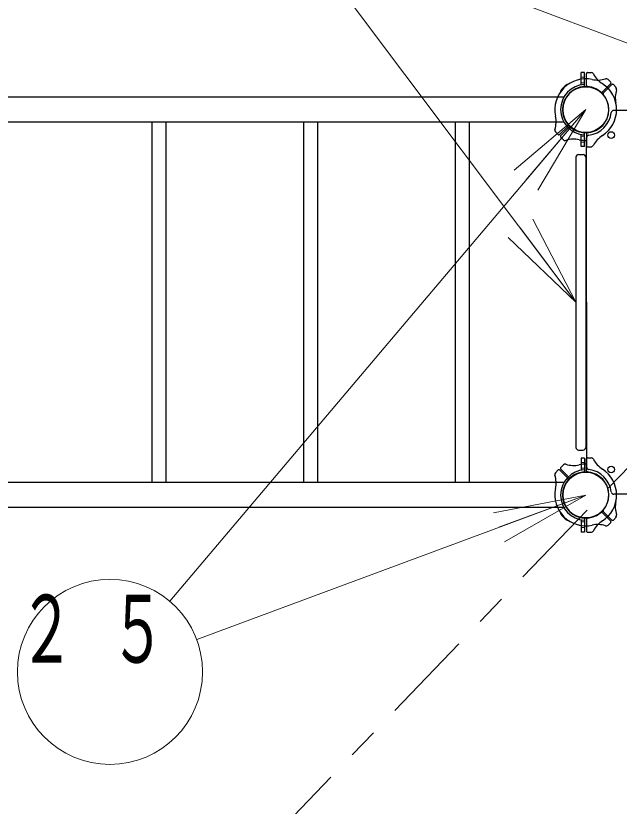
# Model space of a CAD drawing. Units: millimetres on the paper, scale 1:60. Extents: x -571 to 0, y -594 to 267.
# Drawn here: x -316.62 to -297.07, y 151.07 to 176.7 of the extents above; entities that cross this region are included whole.
import ezdxf

# ---------------------------------------------------------------- set-up
doc = ezdxf.new("R2010")
doc.units = ezdxf.units.MM
doc.linetypes.add('USER1', pattern=[4.5, 2.5, -2])
doc.linetypes.add('USER2', pattern=[6, 3, -1, 1, -1])
doc.layers.add('1_60', color=7, linetype='Continuous', lineweight=25)
doc.styles.add('ＭＳ ゴシック', font='')
doc.styles.get('ＭＳ ゴシック').set_extended_font_data('MS Gothic')

msp = doc.modelspace()

# ---------------------------------------------------------------- linework, layer by layer
at = {"layer": '1_60', "lineweight": 13}
for p, q in [((-291.901, 173.976), (-305.105, 178.939)), ((-298.468, 167.409), (-306.113, 177.595)), ((-298.151, 173.659), (-311.634, 157.712)), ((-300.47, 171.691), (-298.151, 173.659)), ((-298.151, 173.659), (-300.088, 171.368)), ((-298.151, 173.659), (-299.707, 171.046)), ((-299.869, 170.109), (-298.468, 167.409)), ((-298.468, 167.409), (-300.269, 169.809)), ((-298.468, 167.409), (-300.669, 169.509)), ((-298.151, 161.159), (-310.759, 156.468)), ((-301.138, 160.582), (-298.151, 161.159)), ((-298.151, 161.159), (-300.963, 160.113)), ((-298.151, 161.159), (-300.789, 159.644))]:
    msp.add_line(p, q, dxfattribs=at)
at = {"layer": '1_60', "color": 40}
for p, q in [((-298.294, 174.466), (-298.294, 174.859)), ((-298.194, 174.859), (-298.294, 174.859)), ((-298.294, 174.466), (-298.294, 174.859)), ((-298.194, 174.859), (-298.294, 174.859)), ((-298.194, 174.408), (-298.194, 174.859)), ((-298.194, 174.408), (-298.194, 174.859)), ((-298.857, 174.064), (-334.947, 174.064)), ((-298.857, 173.254), (-334.947, 173.254)), ((-312.212, 173.254), (-312.212, 161.564)), ((-311.758, 173.254), (-311.758, 161.564)), ((-307.295, 173.254), (-307.295, 161.564)), ((-306.842, 173.254), (-306.842, 161.564)), ((-302.378, 173.254), (-302.378, 161.564)), ((-301.925, 173.254), (-301.925, 161.564)), ((-298.294, 172.459), (-298.294, 172.853)), ((-298.294, 172.459), (-298.294, 172.853)), ((-298.194, 172.459), (-298.194, 172.91)), ((-298.194, 172.459), (-298.194, 172.91)), ((-298.194, 172.459), (-298.294, 172.459)), ((-298.194, 172.459), (-298.294, 172.459)), ((-298.194, 162.359), (-298.294, 162.359)), ((-298.294, 162.359), (-298.294, 161.965)), ((-298.194, 162.359), (-298.294, 162.359)), ((-298.294, 162.359), (-298.294, 161.965)), ((-298.194, 162.359), (-298.194, 161.908)), ((-298.194, 162.359), (-298.194, 161.908)), ((-298.857, 161.564), (-334.947, 161.564)), ((-298.857, 160.754), (-334.947, 160.754)), ((-298.294, 160.353), (-298.294, 159.959)), ((-298.294, 160.353), (-298.294, 159.959)), ((-298.194, 160.411), (-298.194, 159.959)), ((-298.194, 160.411), (-298.194, 159.959)), ((-298.194, 159.959), (-298.294, 159.959)), ((-298.194, 159.959), (-298.294, 159.959))]:
    msp.add_line(p, q, dxfattribs=at)
at = {"layer": '1_60', "color": 2}
for p, q in [((-298.092, 174.866), (-297.961, 174.862)), ((-298.092, 174.866), (-297.961, 174.862)), ((-298.126, 174.441), (-298.126, 174.833)), ((-298.126, 174.441), (-298.126, 174.833)), ((-297.34, 174.555), (-297.436, 174.644)), ((-297.617, 174.229), (-297.339, 174.507)), ((-297.581, 174.194), (-297.304, 174.472)), ((-297.256, 174.471), (-297.166, 174.375)), ((-298.722, 173.125), (-298.999, 172.847)), ((-298.686, 173.089), (-298.964, 172.812)), ((-299.047, 172.848), (-299.13, 172.937)), ((-298.126, 172.878), (-298.126, 172.485)), ((-298.126, 172.878), (-298.126, 172.485)), ((-298.963, 172.764), (-298.874, 172.681)), ((-298.088, 172.452), (-297.961, 172.457)), ((-298.088, 172.452), (-297.961, 172.457)), ((-298.126, 161.94), (-298.126, 162.333)), ((-298.126, 161.94), (-298.126, 162.333)), ((-298.088, 162.366), (-297.961, 162.362)), ((-298.088, 162.366), (-297.961, 162.362)), ((-298.963, 162.055), (-298.874, 162.137)), ((-299.047, 161.971), (-299.13, 161.882)), ((-298.722, 161.694), (-298.999, 161.971)), ((-298.686, 161.729), (-298.964, 162.007)), ((-297.617, 160.589), (-297.339, 160.311)), ((-297.581, 160.624), (-297.304, 160.347)), ((-298.126, 160.378), (-298.126, 159.985)), ((-298.126, 160.378), (-298.126, 159.985)), ((-297.34, 160.263), (-297.436, 160.174)), ((-297.256, 160.348), (-297.166, 160.443)), ((-298.092, 159.952), (-297.961, 159.957)), ((-298.092, 159.952), (-297.961, 159.957))]:
    msp.add_line(p, q, dxfattribs=at)
at = {"layer": '1_60', "color": 40, "linetype": 'USER1', "lineweight": 13}
for p, q in [((-298.194, 174.709), (-298.294, 174.709)), ((-298.194, 174.709), (-298.294, 174.709)), ((-298.194, 174.526), (-298.294, 174.526)), ((-298.194, 174.526), (-298.294, 174.526)), ((-298.194, 172.793), (-298.294, 172.793)), ((-298.194, 172.793), (-298.294, 172.793)), ((-298.194, 162.026), (-298.294, 162.026)), ((-298.194, 162.026), (-298.294, 162.026)), ((-298.194, 160.292), (-298.294, 160.292)), ((-298.194, 160.292), (-298.294, 160.292)), ((-298.194, 160.109), (-298.294, 160.109)), ((-298.194, 160.109), (-298.294, 160.109))]:
    msp.add_line(p, q, dxfattribs=at)
at = {"layer": '1_60'}
for p, q in [((-298.731, 174.474), (-298.733, 174.476)), ((-298.967, 174.239), (-298.968, 174.241)), ((-312.212, 173.254), (-312.212, 161.564)), ((-311.758, 173.254), (-311.758, 161.564)), ((-306.842, 173.254), (-306.842, 161.564)), ((-302.378, 173.254), (-302.378, 161.564)), ((-298.468, 172.118), (-298.468, 162.701)), ((-298.385, 172.201), (-298.235, 172.201)), ((-298.151, 172.118), (-298.151, 162.701)), ((-298.385, 162.617), (-298.235, 162.617)), ((-298.967, 160.58), (-298.968, 160.578)), ((-298.731, 160.344), (-298.733, 160.342))]:
    msp.add_line(p, q, dxfattribs=at)
at = {"layer": '1_60', "linetype": 'USER2', "lineweight": 13}
msp.add_line((-285.651, 173.659), (-308.781, 149.539), dxfattribs=at)
at = {"layer": '1_60', "color": 4}
for p, q in [((-291.901, 173.634), (-297.241, 173.634)), ((-298.126, 167.409), (-298.126, 172.749)), ((-298.126, 167.409), (-298.126, 162.069)), ((-291.901, 161.184), (-297.241, 161.184))]:
    msp.add_line(p, q, dxfattribs=at)
at = {"layer": '1_60', "linetype": 'USER1', "lineweight": 13}
for p, q in [((-298.194, 172.609), (-298.294, 172.609)), ((-298.194, 172.609), (-298.294, 172.609)), ((-298.194, 162.209), (-298.294, 162.209)), ((-298.194, 162.209), (-298.294, 162.209))]:
    msp.add_line(p, q, dxfattribs=at)
at = {"layer": '1_60'}
for centre, radius in [((-298.151, 173.659), 0.743), ((-297.327, 172.834), 0.108), ((-297.327, 161.984), 0.108), ((-298.151, 161.159), 0.743)]:
    msp.add_circle(centre, radius, dxfattribs=at)
at = {"layer": '1_60', "lineweight": 13}
msp.add_circle((-313.571, 155.422), 3, dxfattribs=at)
at = {"layer": '1_60', "color": 2}
for centre, radius, start, end in [((-298.093, 174.833), 0.0333, 88, 180), ((-298.093, 174.833), 0.0333, 88, 180), ((-297.974, 174.779), 0.0833, 27.4588, 88), ((-297.974, 174.779), 0.0833, 27.4588, 88), ((-298.151, 173.659), 1, 77.7272, 135), ((-297.762, 175.451), 0.833, 257.7272, 287.5412), ((-297.16, 175.202), 0.833, 207.4588, 237.2728), ((-297.16, 175.202), 0.833, 207.4588, 237.2728), ((-297.485, 174.577), 0.0833, 47, 107.5412), ((-298.151, 173.659), 1, 135, 192.2728), ((-298.151, 173.659), 0.75, 49.2707, 135), ((-298.093, 174.441), 0.0333, 180, 265.7293), ((-298.093, 174.441), 0.0333, 180, 265.7293), ((-298.151, 173.659), 0.75, 0, 85.7293), ((-298.151, 173.659), 0.75, 0, 85.7293), ((-298.151, 173.659), 1, 0, 57.2728), ((-298.151, 173.659), 1, 0, 57.2728), ((-297.363, 174.531), 0.0333, 315, 47), ((-297.28, 174.448), 0.0333, 43, 135), ((-297.234, 174.325), 0.0833, 342.4588, 43), ((-298.151, 173.659), 0.75, 135, 220.7293), ((-297.64, 174.253), 0.0333, 229.2707, 315), ((-298.151, 173.659), 0.75, 315, 40.7293), ((-297.558, 174.17), 0.0333, 135, 220.7293), ((-296.36, 174.049), 0.833, 162.4588, 192.2728), ((-298.151, 173.659), 1, 358.5675, 12.2728), ((-298.151, 173.659), 0.75, 274.2707, 0), ((-298.151, 173.659), 0.75, 274.2707, 0), ((-298.151, 173.659), 1, 302.7272, 0), ((-298.151, 173.659), 1, 302.7272, 0), ((-299.943, 173.27), 0.833, 342.4588, 12.2728), ((-298.745, 173.148), 0.0333, 315, 40.7293), ((-298.663, 173.066), 0.0333, 49.2707, 135), ((-298.151, 173.659), 0.75, 229.2707, 315), ((-299.069, 172.993), 0.0833, 162.4588, 223), ((-299.023, 172.871), 0.0333, 223, 315), ((-298.94, 172.788), 0.0333, 135, 227), ((-298.093, 172.878), 0.0333, 94.2707, 180), ((-298.093, 172.878), 0.0333, 94.2707, 180), ((-297.16, 172.117), 0.833, 122.7272, 152.5412), ((-297.16, 172.117), 0.833, 122.7272, 152.5412), ((-298.817, 172.742), 0.0833, 227, 287.5412), ((-298.541, 171.868), 0.833, 77.7272, 107.5412), ((-298.151, 173.659), 1, 257.7272, 271.4325), ((-298.093, 172.485), 0.0333, 180, 272), ((-298.093, 172.485), 0.0333, 180, 272), ((-297.974, 172.54), 0.0833, 272, 332.5412), ((-297.974, 172.54), 0.0833, 272, 332.5412), ((-298.093, 162.333), 0.0333, 88, 180), ((-298.093, 162.333), 0.0333, 88, 180), ((-297.974, 162.279), 0.0833, 27.4588, 88), ((-297.974, 162.279), 0.0833, 27.4588, 88), ((-297.16, 162.701), 0.833, 207.4588, 237.2728), ((-297.16, 162.701), 0.833, 207.4588, 237.2728), ((-298.94, 162.03), 0.0333, 133, 225), ((-298.817, 162.076), 0.0833, 72.4588, 133), ((-298.541, 162.951), 0.833, 252.4588, 282.2728), ((-298.151, 161.159), 1, 88.5675, 102.2728), ((-299.069, 161.825), 0.0833, 137, 197.5412), ((-299.943, 161.549), 0.833, 347.7272, 17.5412), ((-299.023, 161.948), 0.0333, 45, 137), ((-298.151, 161.159), 0.75, 45, 130.7293), ((-298.093, 161.94), 0.0333, 180, 265.7293), ((-298.093, 161.94), 0.0333, 180, 265.7293), ((-298.151, 161.159), 0.75, 0, 85.7293), ((-298.151, 161.159), 0.75, 0, 85.7293), ((-298.151, 161.159), 1, 0, 57.2728), ((-298.151, 161.159), 1, 0, 57.2728), ((-298.151, 161.159), 0.75, 139.2707, 225), ((-298.745, 161.67), 0.0333, 319.2707, 45), ((-298.663, 161.753), 0.0333, 225, 310.7293), ((-298.151, 161.159), 0.75, 319.2707, 45), ((-298.151, 161.159), 1, 167.7272, 225), ((-298.151, 161.159), 0.75, 274.2707, 0), ((-298.151, 161.159), 0.75, 274.2707, 0), ((-298.151, 161.159), 1, 302.7272, 0), ((-298.151, 161.159), 1, 302.7272, 0), ((-298.151, 161.159), 1, 347.7272, 1.4325), ((-296.36, 160.769), 0.833, 167.7272, 197.5412), ((-298.151, 161.159), 0.75, 225, 310.7293), ((-297.64, 160.565), 0.0333, 45, 130.7293), ((-297.558, 160.648), 0.0333, 139.2707, 225), ((-297.234, 160.493), 0.0833, 317, 17.5412), ((-298.151, 161.159), 1, 225, 282.2728), ((-298.093, 160.378), 0.0333, 94.2707, 180), ((-298.093, 160.378), 0.0333, 94.2707, 180), ((-297.16, 159.617), 0.833, 122.7272, 152.5412), ((-297.16, 159.617), 0.833, 122.7272, 152.5412), ((-297.363, 160.288), 0.0333, 313, 45), ((-297.28, 160.37), 0.0333, 225, 317), ((-298.093, 159.985), 0.0333, 180, 272), ((-298.093, 159.985), 0.0333, 180, 272), ((-297.974, 160.039), 0.0833, 272, 332.5412), ((-297.974, 160.039), 0.0833, 272, 332.5412), ((-297.762, 159.368), 0.833, 72.4588, 102.2728), ((-297.485, 160.242), 0.0833, 252.4588, 313)]:
    msp.add_arc(centre, radius, start, end, dxfattribs=at)
at = {"layer": '1_60'}
for centre, radius, start, end in [((-298.151, 173.659), 1.017, 135, 143.6269), ((-298.151, 173.659), 1.017, 126.3731, 135), ((-298.745, 174.465), 0.0167, 45, 126.3731), ((-298.957, 174.252), 0.0167, 143.6269, 225), ((-298.151, 173.659), 0.833, 276.7872, 353.2128), ((-298.385, 172.118), 0.0833, 90, 180), ((-298.235, 172.118), 0.0833, 0, 90), ((-298.385, 162.701), 0.0833, 180, 270), ((-298.235, 162.701), 0.0833, 270, 0), ((-298.151, 161.159), 0.833, 6.7872, 83.2128), ((-298.957, 160.566), 0.0167, 135, 216.3731), ((-298.151, 161.159), 1.017, 216.3731, 225), ((-298.151, 161.159), 1.017, 225, 233.6269), ((-298.745, 160.354), 0.0167, 233.6269, 315)]:
    msp.add_arc(centre, radius, start, end, dxfattribs=at)
at = {"layer": '1_60', "color": 40}
for centre, radius, start, end in [((-298.144, 173.659), 0.82, 93.4958, 266.5042), ((-298.144, 173.659), 0.82, 93.4958, 266.5042), ((-298.144, 173.659), 0.75, 93.8226, 266.1775), ((-298.144, 173.659), 0.75, 93.8226, 266.1775), ((-298.144, 161.159), 0.82, 93.4958, 266.5042), ((-298.144, 161.159), 0.82, 93.4958, 266.5042), ((-298.144, 161.159), 0.75, 93.8226, 266.1775), ((-298.144, 161.159), 0.75, 93.8226, 266.1775)]:
    msp.add_arc(centre, radius, start, end, dxfattribs=at)
at = {"layer": '1_60', "color": 4}
for centre, start, end in [((-297.241, 173.551), 90, 173.2128), ((-298.043, 172.749), 96.7872, 180), ((-298.043, 162.069), 180, 263.2128), ((-297.241, 161.267), 186.7872, 270)]:
    msp.add_arc(centre, 0.0833, start, end, dxfattribs=at)

# ---------------------------------------------------------------- texts
at = {"layer": '1_60', "insert": (-313.571, 157.922), "char_height": 2.199, "attachment_point": 2, "style": 'ＭＳ ゴシック'}
msp.add_mtext('\\T1.64;\\W0.6;２５', dxfattribs=at)

doc.saveas('drawing.dxf')
